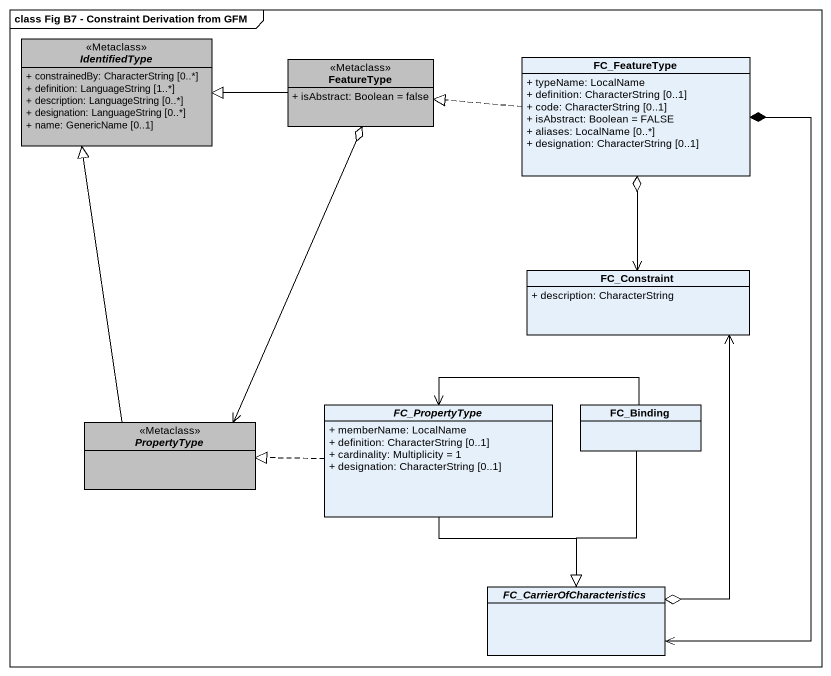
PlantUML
@startuml
mainframe class Fig B7 - Constraint Derivation from GFM
hide circle
hide empty members
skinparam classAttributeIconSize 0
abstract class IdentifiedType <<Metaclass>> #C0C0C0 {
  + constrainedBy: CharacterString [0..*]
  + definition: LanguageString [1..*]
  + description: LanguageString [0..*]
  + designation: LanguageString [0..*]
  + name: GenericName [0..1]
}
class FeatureType <<Metaclass>> #C0C0C0 {
  + isAbstract: Boolean = false
}
class FC_FeatureType {
  + typeName: LocalName
  + definition: CharacterString [0..1]
  + code: CharacterString [0..1]
  + isAbstract: Boolean = FALSE
  + aliases: LocalName [0..*]
  + designation: CharacterString [0..1]
}
class FC_Constraint {
  + description: CharacterString
}
abstract class FC_PropertyType {
  + memberName: LocalName
  + definition: CharacterString [0..1]
  + cardinality: Multiplicity = 1
  + designation: CharacterString [0..1]
}
class FC_Binding
abstract class PropertyType <<Metaclass>> #C0C0C0
abstract class FC_CarrierOfCharacteristics
FeatureType -left-|> IdentifiedType
FeatureType o--> PropertyType
FC_FeatureType .left.|> FeatureType
FC_FeatureType o--> FC_Constraint
FC_FeatureType *--> FC_CarrierOfCharacteristics
FC_Constraint <--o FC_CarrierOfCharacteristics
FC_PropertyType .left.|> PropertyType
FC_PropertyType --|> FC_CarrierOfCharacteristics
FC_Binding -left-> FC_PropertyType
FC_Binding --|> FC_CarrierOfCharacteristics
PropertyType -up-|> IdentifiedType
@enduml
